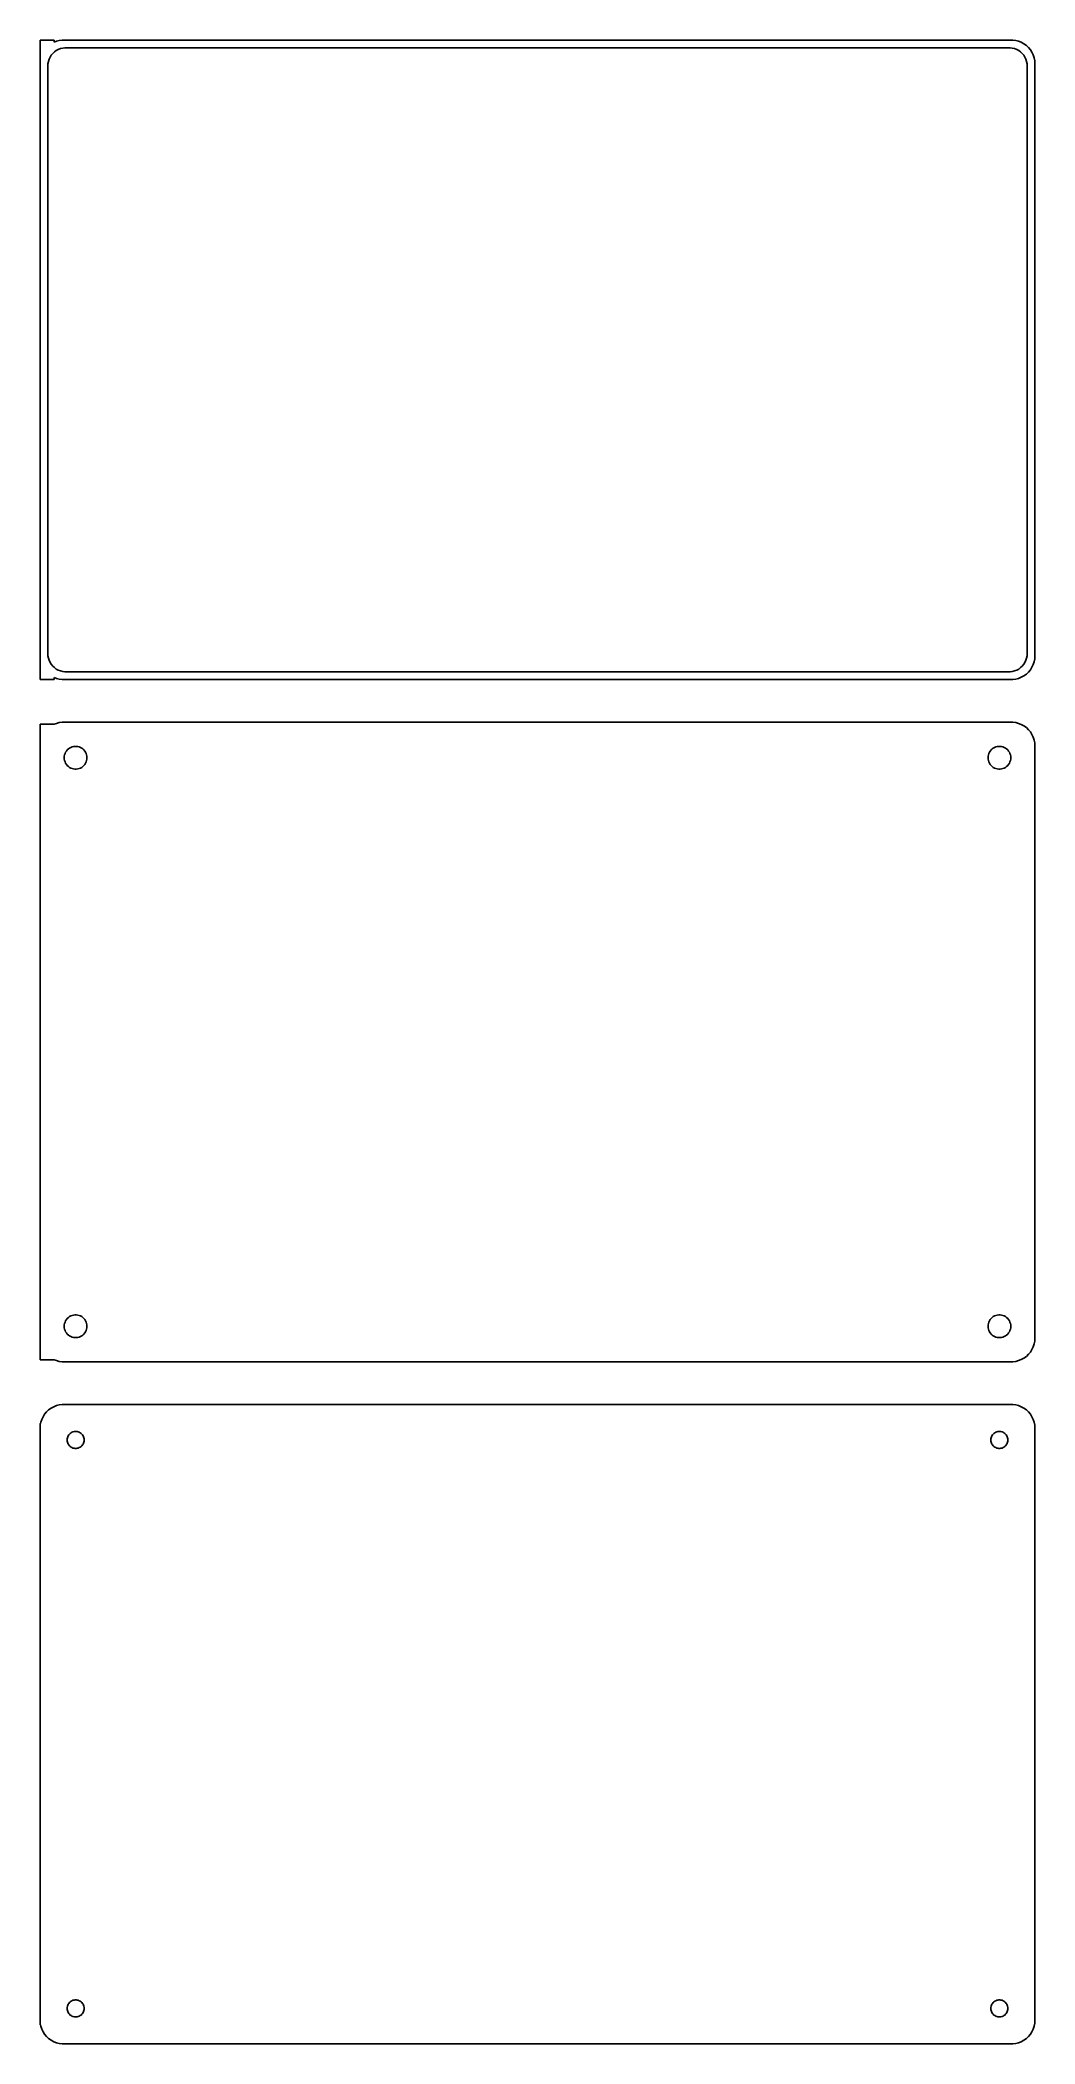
# Model space of a CAD drawing. Header units: metres. Extents: x -105 to 105, y 221 to 643.
import ezdxf

# ---------------------------------------------------------------- set-up
doc = ezdxf.new("R2010")
doc.units = ezdxf.units.M

msp = doc.modelspace()

# ---------------------------------------------------------------- linework, layer by layer
for p, q in [((-102, 643.49), (-105, 643.49)), ((-105, 643.49), (-105, 508.51)), ((-102, 643.075), (-102, 643.49)), ((-101.545, 643.255), (-102, 643.075)), ((-100.937, 643.411), (-101.545, 643.255)), ((-100.314, 643.49), (-100.937, 643.411)), ((100.314, 643.49), (-100.314, 643.49)), ((100.937, 643.411), (100.314, 643.49)), ((101.545, 643.255), (100.937, 643.411)), ((102.129, 643.024), (101.545, 643.255)), ((102.679, 642.722), (102.129, 643.024)), ((-103.342, 638.485), (-103.251, 638.963)), ((-103.251, 638.963), (-103.101, 639.426)), ((-103.101, 639.426), (-102.894, 639.866)), ((-102.894, 639.866), (-102.633, 640.276)), ((-102.633, 640.276), (-102.323, 640.651)), ((-102.323, 640.651), (-101.969, 640.984)), ((-101.969, 640.984), (-101.575, 641.27)), ((-101.575, 641.27), (-101.149, 641.504)), ((-101.149, 641.504), (-100.697, 641.683)), ((-100.697, 641.683), (-100.226, 641.804)), ((-100.226, 641.804), (-99.7432, 641.865)), ((-99.7432, 641.865), (99.7432, 641.865)), ((99.7432, 641.865), (100.226, 641.804)), ((100.226, 641.804), (100.697, 641.683)), ((100.697, 641.683), (101.149, 641.504)), ((101.149, 641.504), (101.575, 641.27)), ((101.575, 641.27), (101.969, 640.984)), ((101.969, 640.984), (102.323, 640.651)), ((102.323, 640.651), (102.633, 640.276)), ((102.633, 640.276), (102.894, 639.866)), ((103.187, 642.353), (102.679, 642.722)), ((102.894, 639.866), (103.101, 639.426)), ((103.101, 639.426), (103.251, 638.963)), ((103.645, 641.923), (103.187, 642.353)), ((103.251, 638.963), (103.342, 638.485)), ((104.045, 641.439), (103.645, 641.923)), ((104.382, 640.909), (104.045, 641.439)), ((104.649, 640.341), (104.382, 640.909)), ((104.843, 639.743), (104.649, 640.341)), ((104.961, 639.127), (104.843, 639.743)), ((105, 638.5), (104.961, 639.127)), ((-103.373, 638), (-103.342, 638.485)), ((-103.373, 514), (-103.373, 638)), ((103.342, 638.485), (103.373, 638)), ((103.373, 638), (103.373, 514)), ((105, 513.5), (105, 638.5)), ((-103.342, 513.515), (-103.373, 514)), ((-103.251, 513.037), (-103.342, 513.515)), ((-103.101, 512.574), (-103.251, 513.037)), ((-102.894, 512.134), (-103.101, 512.574)), ((-102.633, 511.724), (-102.894, 512.134)), ((102.894, 512.134), (102.633, 511.724)), ((103.101, 512.574), (102.894, 512.134)), ((103.251, 513.037), (103.101, 512.574)), ((103.342, 513.515), (103.251, 513.037)), ((103.373, 514), (103.342, 513.515)), ((104.649, 511.659), (104.843, 512.257)), ((104.843, 512.257), (104.961, 512.873)), ((104.961, 512.873), (105, 513.5)), ((-105, 508.51), (-102, 508.51)), ((-102.323, 511.349), (-102.633, 511.724)), ((-101.969, 511.016), (-102.323, 511.349)), ((-102, 508.925), (-101.545, 508.745)), ((-102, 508.51), (-102, 508.925)), ((-101.575, 510.73), (-101.969, 511.016)), ((-101.149, 510.496), (-101.575, 510.73)), ((-101.545, 508.745), (-100.937, 508.589)), ((-100.697, 510.317), (-101.149, 510.496)), ((-100.937, 508.589), (-100.314, 508.51)), ((-100.226, 510.196), (-100.697, 510.317)), ((-100.314, 508.51), (100.314, 508.51)), ((-99.7432, 510.135), (-100.226, 510.196)), ((99.7432, 510.135), (-99.7432, 510.135)), ((100.226, 510.196), (99.7432, 510.135)), ((100.697, 510.317), (100.226, 510.196)), ((100.314, 508.51), (100.937, 508.589)), ((101.149, 510.496), (100.697, 510.317)), ((100.937, 508.589), (101.545, 508.745)), ((101.575, 510.73), (101.149, 510.496)), ((101.545, 508.745), (102.129, 508.976)), ((101.969, 511.016), (101.575, 510.73)), ((102.323, 511.349), (101.969, 511.016)), ((102.129, 508.976), (102.679, 509.278)), ((102.633, 511.724), (102.323, 511.349)), ((102.679, 509.278), (103.187, 509.647)), ((103.187, 509.647), (103.645, 510.077)), ((103.645, 510.077), (104.045, 510.561)), ((104.045, 510.561), (104.382, 511.091)), ((104.382, 511.091), (104.649, 511.659)), ((-101.545, 499.255), (-102, 499.075)), ((-100.937, 499.411), (-101.545, 499.255)), ((-100.314, 499.49), (-100.937, 499.411)), ((100.314, 499.49), (-100.314, 499.49)), ((100.937, 499.411), (100.314, 499.49)), ((101.545, 499.255), (100.937, 499.411)), ((102.129, 499.024), (101.545, 499.255)), ((-102, 499.115), (-105, 499.115)), ((-105, 499.115), (-105, 364.885)), ((-102, 499.075), (-102, 499.115)), ((102.679, 498.722), (102.129, 499.024)), ((103.187, 498.353), (102.679, 498.722)), ((103.645, 497.923), (103.187, 498.353)), ((104.045, 497.439), (103.645, 497.923)), ((104.382, 496.909), (104.045, 497.439)), ((104.649, 496.341), (104.382, 496.909)), ((104.843, 495.743), (104.649, 496.341)), ((104.961, 495.127), (104.843, 495.743)), ((105, 494.5), (104.961, 495.127)), ((-99.9, 492), (-99.8811, 492.301)), ((-99.8811, 491.699), (-99.9, 492)), ((-99.8811, 492.301), (-99.8246, 492.597)), ((-99.8246, 491.403), (-99.8811, 491.699)), ((-99.8246, 492.597), (-99.7315, 492.883)), ((-99.7315, 491.117), (-99.8246, 491.403)), ((-99.7315, 492.883), (-99.6031, 493.156)), ((-99.6031, 490.844), (-99.7315, 491.117)), ((-99.6031, 493.156), (-99.4416, 493.411)), ((-99.4416, 490.589), (-99.6031, 490.844)), ((-99.4416, 493.411), (-99.2495, 493.643)), ((-99.2495, 493.643), (-99.0298, 493.849)), ((-99.0298, 493.849), (-98.786, 494.026)), ((-98.786, 494.026), (-98.5219, 494.172)), ((-98.5219, 494.172), (-98.2416, 494.283)), ((-98.2416, 494.283), (-97.9497, 494.357)), ((-97.9497, 494.357), (-97.6507, 494.395)), ((-97.6507, 494.395), (-97.3493, 494.395)), ((-97.3493, 494.395), (-97.0503, 494.357)), ((-97.0503, 494.357), (-96.7584, 494.283)), ((-96.7584, 494.283), (-96.4781, 494.172)), ((-96.4781, 494.172), (-96.214, 494.026)), ((-96.214, 494.026), (-95.9702, 493.849)), ((-95.9702, 493.849), (-95.7505, 493.643)), ((-95.7505, 493.643), (-95.5583, 493.411)), ((-95.5583, 493.411), (-95.3969, 493.156)), ((-95.3969, 490.844), (-95.5583, 490.589)), ((-95.3969, 493.156), (-95.2685, 492.883)), ((-95.2685, 491.117), (-95.3969, 490.844)), ((-95.2685, 492.883), (-95.1754, 492.597)), ((-95.1754, 491.403), (-95.2685, 491.117)), ((-95.1754, 492.597), (-95.1189, 492.301)), ((-95.1189, 491.699), (-95.1754, 491.403)), ((-95.1189, 492.301), (-95.1, 492)), ((-95.1, 492), (-95.1189, 491.699)), ((95.1, 492), (95.1189, 492.301)), ((95.1189, 491.699), (95.1, 492)), ((95.1189, 492.301), (95.1754, 492.597)), ((95.1754, 491.403), (95.1189, 491.699)), ((95.1754, 492.597), (95.2685, 492.883)), ((95.2685, 491.117), (95.1754, 491.403)), ((95.2685, 492.883), (95.3969, 493.156)), ((95.3969, 490.844), (95.2685, 491.117)), ((95.3969, 493.156), (95.5583, 493.411)), ((95.5583, 490.589), (95.3969, 490.844)), ((95.5583, 493.411), (95.7505, 493.643)), ((95.7505, 493.643), (95.9702, 493.849)), ((95.9702, 493.849), (96.214, 494.026)), ((96.214, 494.026), (96.4781, 494.172)), ((96.4781, 494.172), (96.7584, 494.283)), ((96.7584, 494.283), (97.0503, 494.357)), ((97.0503, 494.357), (97.3493, 494.395)), ((97.3493, 494.395), (97.6507, 494.395)), ((97.6507, 494.395), (97.9497, 494.357)), ((97.9497, 494.357), (98.2416, 494.283)), ((98.2416, 494.283), (98.5219, 494.172)), ((98.5219, 494.172), (98.786, 494.026)), ((98.786, 494.026), (99.0298, 493.849)), ((99.0298, 493.849), (99.2495, 493.643)), ((99.2495, 493.643), (99.4416, 493.411)), ((99.4416, 493.411), (99.6031, 493.156)), ((99.6031, 490.844), (99.4416, 490.589)), ((99.6031, 493.156), (99.7315, 492.883)), ((99.7315, 491.117), (99.6031, 490.844)), ((99.7315, 492.883), (99.8246, 492.597)), ((99.8246, 491.403), (99.7315, 491.117)), ((99.8246, 492.597), (99.8811, 492.301)), ((99.8811, 491.699), (99.8246, 491.403)), ((99.8811, 492.301), (99.9, 492)), ((99.9, 492), (99.8811, 491.699)), ((105, 369.5), (105, 494.5)), ((-99.2495, 490.357), (-99.4416, 490.589)), ((-99.0298, 490.151), (-99.2495, 490.357)), ((-98.786, 489.974), (-99.0298, 490.151)), ((-98.5219, 489.828), (-98.786, 489.974)), ((-98.2416, 489.717), (-98.5219, 489.828)), ((-97.9497, 489.643), (-98.2416, 489.717)), ((-97.6507, 489.605), (-97.9497, 489.643)), ((-97.3493, 489.605), (-97.6507, 489.605)), ((-97.0503, 489.643), (-97.3493, 489.605)), ((-96.7584, 489.717), (-97.0503, 489.643)), ((-96.4781, 489.828), (-96.7584, 489.717)), ((-96.214, 489.974), (-96.4781, 489.828)), ((-95.9702, 490.151), (-96.214, 489.974)), ((-95.7505, 490.357), (-95.9702, 490.151)), ((-95.5583, 490.589), (-95.7505, 490.357)), ((95.7505, 490.357), (95.5583, 490.589)), ((95.9702, 490.151), (95.7505, 490.357)), ((96.214, 489.974), (95.9702, 490.151)), ((96.4781, 489.828), (96.214, 489.974)), ((96.7584, 489.717), (96.4781, 489.828)), ((97.0503, 489.643), (96.7584, 489.717)), ((97.3493, 489.605), (97.0503, 489.643)), ((97.6507, 489.605), (97.3493, 489.605)), ((97.9497, 489.643), (97.6507, 489.605)), ((98.2416, 489.717), (97.9497, 489.643)), ((98.5219, 489.828), (98.2416, 489.717)), ((98.786, 489.974), (98.5219, 489.828)), ((99.0298, 490.151), (98.786, 489.974)), ((99.2495, 490.357), (99.0298, 490.151)), ((99.4416, 490.589), (99.2495, 490.357)), ((-99.9, 372), (-99.8811, 372.301)), ((-99.8811, 372.301), (-99.8246, 372.597)), ((-99.8246, 372.597), (-99.7315, 372.883)), ((-99.7315, 372.883), (-99.6031, 373.156)), ((-99.6031, 373.156), (-99.4416, 373.411)), ((-99.4416, 373.411), (-99.2495, 373.643)), ((-99.2495, 373.643), (-99.0298, 373.849)), ((-99.0298, 373.849), (-98.786, 374.026)), ((-98.786, 374.026), (-98.5219, 374.172)), ((-98.5219, 374.172), (-98.2416, 374.283)), ((-98.2416, 374.283), (-97.9497, 374.357)), ((-97.9497, 374.357), (-97.6507, 374.395)), ((-97.6507, 374.395), (-97.3493, 374.395)), ((-97.3493, 374.395), (-97.0503, 374.357)), ((-97.0503, 374.357), (-96.7584, 374.283)), ((-96.7584, 374.283), (-96.4781, 374.172)), ((-96.4781, 374.172), (-96.214, 374.026)), ((-96.214, 374.026), (-95.9702, 373.849)), ((-95.9702, 373.849), (-95.7505, 373.643)), ((-95.7505, 373.643), (-95.5583, 373.411)), ((-95.5583, 373.411), (-95.3969, 373.156)), ((-95.3969, 373.156), (-95.2685, 372.883)), ((-95.2685, 372.883), (-95.1754, 372.597)), ((-95.1754, 372.597), (-95.1189, 372.301)), ((-95.1189, 372.301), (-95.1, 372)), ((95.1, 372), (95.1189, 372.301)), ((95.1189, 372.301), (95.1754, 372.597)), ((95.1754, 372.597), (95.2685, 372.883)), ((95.2685, 372.883), (95.3969, 373.156)), ((95.3969, 373.156), (95.5583, 373.411)), ((95.5583, 373.411), (95.7505, 373.643)), ((95.7505, 373.643), (95.9702, 373.849)), ((95.9702, 373.849), (96.214, 374.026)), ((96.214, 374.026), (96.4781, 374.172)), ((96.4781, 374.172), (96.7584, 374.283)), ((96.7584, 374.283), (97.0503, 374.357)), ((97.0503, 374.357), (97.3493, 374.395)), ((97.3493, 374.395), (97.6507, 374.395)), ((97.6507, 374.395), (97.9497, 374.357)), ((97.9497, 374.357), (98.2416, 374.283)), ((98.2416, 374.283), (98.5219, 374.172)), ((98.5219, 374.172), (98.786, 374.026)), ((98.786, 374.026), (99.0298, 373.849)), ((99.0298, 373.849), (99.2495, 373.643)), ((99.2495, 373.643), (99.4416, 373.411)), ((99.4416, 373.411), (99.6031, 373.156)), ((99.6031, 373.156), (99.7315, 372.883)), ((99.7315, 372.883), (99.8246, 372.597)), ((99.8246, 372.597), (99.8811, 372.301)), ((99.8811, 372.301), (99.9, 372)), ((-99.8811, 371.699), (-99.9, 372)), ((-99.8246, 371.403), (-99.8811, 371.699)), ((-99.7315, 371.117), (-99.8246, 371.403)), ((-99.6031, 370.844), (-99.7315, 371.117)), ((-99.4416, 370.589), (-99.6031, 370.844)), ((-99.2495, 370.357), (-99.4416, 370.589)), ((-99.0298, 370.151), (-99.2495, 370.357)), ((-98.786, 369.974), (-99.0298, 370.151)), ((-98.5219, 369.828), (-98.786, 369.974)), ((-98.2416, 369.717), (-98.5219, 369.828)), ((-97.9497, 369.643), (-98.2416, 369.717)), ((-97.6507, 369.605), (-97.9497, 369.643)), ((-97.3493, 369.605), (-97.6507, 369.605)), ((-97.0503, 369.643), (-97.3493, 369.605)), ((-96.7584, 369.717), (-97.0503, 369.643)), ((-96.4781, 369.828), (-96.7584, 369.717)), ((-96.214, 369.974), (-96.4781, 369.828)), ((-95.9702, 370.151), (-96.214, 369.974)), ((-95.7505, 370.357), (-95.9702, 370.151)), ((-95.5583, 370.589), (-95.7505, 370.357)), ((-95.3969, 370.844), (-95.5583, 370.589)), ((-95.2685, 371.117), (-95.3969, 370.844)), ((-95.1754, 371.403), (-95.2685, 371.117)), ((-95.1189, 371.699), (-95.1754, 371.403)), ((-95.1, 372), (-95.1189, 371.699)), ((95.1189, 371.699), (95.1, 372)), ((95.1754, 371.403), (95.1189, 371.699)), ((95.2685, 371.117), (95.1754, 371.403)), ((95.3969, 370.844), (95.2685, 371.117)), ((95.5583, 370.589), (95.3969, 370.844)), ((95.7505, 370.357), (95.5583, 370.589)), ((95.9702, 370.151), (95.7505, 370.357)), ((96.214, 369.974), (95.9702, 370.151)), ((96.4781, 369.828), (96.214, 369.974)), ((96.7584, 369.717), (96.4781, 369.828)), ((97.0503, 369.643), (96.7584, 369.717)), ((97.3493, 369.605), (97.0503, 369.643)), ((97.6507, 369.605), (97.3493, 369.605)), ((97.9497, 369.643), (97.6507, 369.605)), ((98.2416, 369.717), (97.9497, 369.643)), ((98.5219, 369.828), (98.2416, 369.717)), ((98.786, 369.974), (98.5219, 369.828)), ((99.0298, 370.151), (98.786, 369.974)), ((99.2495, 370.357), (99.0298, 370.151)), ((99.4416, 370.589), (99.2495, 370.357)), ((99.6031, 370.844), (99.4416, 370.589)), ((99.7315, 371.117), (99.6031, 370.844)), ((99.8246, 371.403), (99.7315, 371.117)), ((99.8811, 371.699), (99.8246, 371.403)), ((99.9, 372), (99.8811, 371.699)), ((104.649, 367.659), (104.843, 368.257)), ((104.843, 368.257), (104.961, 368.873)), ((104.961, 368.873), (105, 369.5)), ((-105, 364.885), (-102, 364.885)), ((-102, 364.885), (-102, 364.925)), ((-102, 364.925), (-101.545, 364.745)), ((-101.545, 364.745), (-100.937, 364.589)), ((-100.937, 364.589), (-100.314, 364.51)), ((-100.314, 364.51), (100.314, 364.51)), ((100.314, 364.51), (100.937, 364.589)), ((100.937, 364.589), (101.545, 364.745)), ((101.545, 364.745), (102.129, 364.976)), ((102.129, 364.976), (102.679, 365.278)), ((102.679, 365.278), (103.187, 365.647)), ((103.187, 365.647), (103.645, 366.077)), ((103.645, 366.077), (104.045, 366.561)), ((104.045, 366.561), (104.382, 367.091)), ((104.382, 367.091), (104.649, 367.659)), ((-100.937, 355.411), (-101.545, 355.255)), ((-100.314, 355.49), (-100.937, 355.411)), ((100.314, 355.49), (-100.314, 355.49)), ((100.937, 355.411), (100.314, 355.49)), ((101.545, 355.255), (100.937, 355.411)), ((-104.9, 351.444), (-105, 351.444)), ((-105, 351.444), (-105, 224.556)), ((-104.843, 351.743), (-104.9, 351.444)), ((-104.649, 352.341), (-104.843, 351.743)), ((-104.382, 352.909), (-104.649, 352.341)), ((-104.045, 353.439), (-104.382, 352.909)), ((-103.645, 353.923), (-104.045, 353.439)), ((-103.187, 354.353), (-103.645, 353.923)), ((-102.679, 354.722), (-103.187, 354.353)), ((-102.129, 355.024), (-102.679, 354.722)), ((-101.545, 355.255), (-102.129, 355.024)), ((102.129, 355.024), (101.545, 355.255)), ((102.679, 354.722), (102.129, 355.024)), ((103.187, 354.353), (102.679, 354.722)), ((103.645, 353.923), (103.187, 354.353)), ((104.045, 353.439), (103.645, 353.923)), ((104.382, 352.909), (104.045, 353.439)), ((104.649, 352.341), (104.382, 352.909)), ((104.843, 351.743), (104.649, 352.341)), ((104.961, 351.127), (104.843, 351.743)), ((105, 350.5), (104.961, 351.127)), ((-99.3, 348), (-99.2858, 348.226)), ((-99.2858, 347.774), (-99.3, 348)), ((-99.2858, 348.226), (-99.2434, 348.448)), ((-99.2434, 347.552), (-99.2858, 347.774)), ((-99.2434, 348.448), (-99.1736, 348.663)), ((-99.1736, 347.337), (-99.2434, 347.552)), ((-99.1736, 348.663), (-99.0773, 348.867)), ((-99.0773, 347.133), (-99.1736, 347.337)), ((-99.0773, 348.867), (-98.9562, 349.058)), ((-98.9562, 346.942), (-99.0773, 347.133)), ((-98.9562, 349.058), (-98.8121, 349.232)), ((-98.8121, 346.768), (-98.9562, 346.942)), ((-98.8121, 349.232), (-98.6474, 349.387)), ((-98.6474, 349.387), (-98.4645, 349.52)), ((-98.4645, 349.52), (-98.2664, 349.629)), ((-98.2664, 349.629), (-98.0562, 349.712)), ((-98.0562, 349.712), (-97.8373, 349.768)), ((-97.8373, 349.768), (-97.613, 349.796)), ((-97.613, 349.796), (-97.387, 349.796)), ((-97.387, 349.796), (-97.1627, 349.768)), ((-97.1627, 349.768), (-96.9438, 349.712)), ((-96.9438, 349.712), (-96.7336, 349.629)), ((-96.7336, 349.629), (-96.5355, 349.52)), ((-96.5355, 349.52), (-96.3526, 349.387)), ((-96.3526, 349.387), (-96.1879, 349.232)), ((-96.1879, 349.232), (-96.0438, 349.058)), ((-96.0438, 346.942), (-96.1879, 346.768)), ((-96.0438, 349.058), (-95.9226, 348.867)), ((-95.9226, 347.133), (-96.0438, 346.942)), ((-95.9226, 348.867), (-95.8264, 348.663)), ((-95.8264, 347.337), (-95.9226, 347.133)), ((-95.8264, 348.663), (-95.7565, 348.448)), ((-95.7565, 347.552), (-95.8264, 347.337)), ((-95.7565, 348.448), (-95.7142, 348.226)), ((-95.7142, 347.774), (-95.7565, 347.552)), ((-95.7142, 348.226), (-95.7, 348)), ((-95.7, 348), (-95.7142, 347.774)), ((95.7, 348), (95.7142, 348.226)), ((95.7142, 347.774), (95.7, 348)), ((95.7142, 348.226), (95.7565, 348.448)), ((95.7565, 347.552), (95.7142, 347.774)), ((95.7565, 348.448), (95.8264, 348.663)), ((95.8264, 347.337), (95.7565, 347.552)), ((95.8264, 348.663), (95.9226, 348.867)), ((95.9226, 347.133), (95.8264, 347.337)), ((95.9226, 348.867), (96.0438, 349.058)), ((96.0438, 346.942), (95.9226, 347.133)), ((96.0438, 349.058), (96.1879, 349.232)), ((96.1879, 346.768), (96.0438, 346.942)), ((96.1879, 349.232), (96.3526, 349.387)), ((96.3526, 349.387), (96.5355, 349.52)), ((96.5355, 349.52), (96.7336, 349.629)), ((96.7336, 349.629), (96.9438, 349.712)), ((96.9438, 349.712), (97.1627, 349.768)), ((97.1627, 349.768), (97.387, 349.796)), ((97.387, 349.796), (97.613, 349.796)), ((97.613, 349.796), (97.8373, 349.768)), ((97.8373, 349.768), (98.0562, 349.712)), ((98.0562, 349.712), (98.2664, 349.629)), ((98.2664, 349.629), (98.4645, 349.52)), ((98.4645, 349.52), (98.6474, 349.387)), ((98.6474, 349.387), (98.8121, 349.232)), ((98.8121, 349.232), (98.9562, 349.058)), ((98.9562, 346.942), (98.8121, 346.768)), ((98.9562, 349.058), (99.0773, 348.867)), ((99.0773, 347.133), (98.9562, 346.942)), ((99.0773, 348.867), (99.1736, 348.663)), ((99.1736, 347.337), (99.0773, 347.133)), ((99.1736, 348.663), (99.2434, 348.448)), ((99.2434, 347.552), (99.1736, 347.337)), ((99.2434, 348.448), (99.2858, 348.226)), ((99.2858, 347.774), (99.2434, 347.552)), ((99.2858, 348.226), (99.3, 348)), ((99.3, 348), (99.2858, 347.774)), ((105, 225.5), (105, 350.5)), ((-98.6474, 346.613), (-98.8121, 346.768)), ((-98.4645, 346.48), (-98.6474, 346.613)), ((-98.2664, 346.371), (-98.4645, 346.48)), ((-98.0562, 346.288), (-98.2664, 346.371)), ((-97.8373, 346.232), (-98.0562, 346.288)), ((-97.613, 346.204), (-97.8373, 346.232)), ((-97.387, 346.204), (-97.613, 346.204)), ((-97.1627, 346.232), (-97.387, 346.204)), ((-96.9438, 346.288), (-97.1627, 346.232)), ((-96.7336, 346.371), (-96.9438, 346.288)), ((-96.5355, 346.48), (-96.7336, 346.371)), ((-96.3526, 346.613), (-96.5355, 346.48)), ((-96.1879, 346.768), (-96.3526, 346.613)), ((96.3526, 346.613), (96.1879, 346.768)), ((96.5355, 346.48), (96.3526, 346.613)), ((96.7336, 346.371), (96.5355, 346.48)), ((96.9438, 346.288), (96.7336, 346.371)), ((97.1627, 346.232), (96.9438, 346.288)), ((97.387, 346.204), (97.1627, 346.232)), ((97.613, 346.204), (97.387, 346.204)), ((97.8373, 346.232), (97.613, 346.204)), ((98.0562, 346.288), (97.8373, 346.232)), ((98.2664, 346.371), (98.0562, 346.288)), ((98.4645, 346.48), (98.2664, 346.371)), ((98.6474, 346.613), (98.4645, 346.48)), ((98.8121, 346.768), (98.6474, 346.613)), ((-99.2858, 228.226), (-99.2434, 228.448)), ((-99.2434, 228.448), (-99.1736, 228.663)), ((-99.1736, 228.663), (-99.0773, 228.867)), ((-99.0773, 228.867), (-98.9562, 229.058)), ((-98.9562, 229.058), (-98.8121, 229.232)), ((-98.8121, 229.232), (-98.6474, 229.387)), ((-98.6474, 229.387), (-98.4645, 229.52)), ((-98.4645, 229.52), (-98.2664, 229.629)), ((-98.2664, 229.629), (-98.0562, 229.712)), ((-98.0562, 229.712), (-97.8373, 229.768)), ((-97.8373, 229.768), (-97.613, 229.796)), ((-97.613, 229.796), (-97.387, 229.796)), ((-97.387, 229.796), (-97.1627, 229.768)), ((-97.1627, 229.768), (-96.9438, 229.712)), ((-96.9438, 229.712), (-96.7336, 229.629)), ((-96.7336, 229.629), (-96.5355, 229.52)), ((-96.5355, 229.52), (-96.3526, 229.387)), ((-96.3526, 229.387), (-96.1879, 229.232)), ((-96.1879, 229.232), (-96.0438, 229.058)), ((-96.0438, 229.058), (-95.9226, 228.867)), ((-95.9226, 228.867), (-95.8264, 228.663)), ((-95.8264, 228.663), (-95.7565, 228.448)), ((-95.7565, 228.448), (-95.7142, 228.226)), ((95.7142, 228.226), (95.7565, 228.448)), ((95.7565, 228.448), (95.8264, 228.663)), ((95.8264, 228.663), (95.9226, 228.867)), ((95.9226, 228.867), (96.0438, 229.058)), ((96.0438, 229.058), (96.1879, 229.232)), ((96.1879, 229.232), (96.3526, 229.387)), ((96.3526, 229.387), (96.5355, 229.52)), ((96.5355, 229.52), (96.7336, 229.629)), ((96.7336, 229.629), (96.9438, 229.712)), ((96.9438, 229.712), (97.1627, 229.768)), ((97.1627, 229.768), (97.387, 229.796)), ((97.387, 229.796), (97.613, 229.796)), ((97.613, 229.796), (97.8373, 229.768)), ((97.8373, 229.768), (98.0562, 229.712)), ((98.0562, 229.712), (98.2664, 229.629)), ((98.2664, 229.629), (98.4645, 229.52)), ((98.4645, 229.52), (98.6474, 229.387)), ((98.6474, 229.387), (98.8121, 229.232)), ((98.8121, 229.232), (98.9562, 229.058)), ((98.9562, 229.058), (99.0773, 228.867)), ((99.0773, 228.867), (99.1736, 228.663)), ((99.1736, 228.663), (99.2434, 228.448)), ((99.2434, 228.448), (99.2858, 228.226)), ((-105, 224.556), (-104.9, 224.556)), ((-104.9, 224.556), (-104.843, 224.257)), ((-104.843, 224.257), (-104.649, 223.659)), ((-99.3, 228), (-99.2858, 228.226)), ((-99.2858, 227.774), (-99.3, 228)), ((-99.2434, 227.552), (-99.2858, 227.774)), ((-99.1736, 227.337), (-99.2434, 227.552)), ((-99.0773, 227.133), (-99.1736, 227.337)), ((-98.9562, 226.942), (-99.0773, 227.133)), ((-98.8121, 226.768), (-98.9562, 226.942)), ((-98.6474, 226.613), (-98.8121, 226.768)), ((-98.4645, 226.48), (-98.6474, 226.613)), ((-98.2664, 226.371), (-98.4645, 226.48)), ((-98.0562, 226.288), (-98.2664, 226.371)), ((-97.8373, 226.232), (-98.0562, 226.288)), ((-97.613, 226.204), (-97.8373, 226.232)), ((-97.387, 226.204), (-97.613, 226.204)), ((-97.1627, 226.232), (-97.387, 226.204)), ((-96.9438, 226.288), (-97.1627, 226.232)), ((-96.7336, 226.371), (-96.9438, 226.288)), ((-96.5355, 226.48), (-96.7336, 226.371)), ((-96.3526, 226.613), (-96.5355, 226.48)), ((-96.1879, 226.768), (-96.3526, 226.613)), ((-96.0438, 226.942), (-96.1879, 226.768)), ((-95.9226, 227.133), (-96.0438, 226.942)), ((-95.8264, 227.337), (-95.9226, 227.133)), ((-95.7565, 227.552), (-95.8264, 227.337)), ((-95.7142, 227.774), (-95.7565, 227.552)), ((-95.7142, 228.226), (-95.7, 228)), ((-95.7, 228), (-95.7142, 227.774)), ((95.7, 228), (95.7142, 228.226)), ((95.7142, 227.774), (95.7, 228)), ((95.7565, 227.552), (95.7142, 227.774)), ((95.8264, 227.337), (95.7565, 227.552)), ((95.9226, 227.133), (95.8264, 227.337)), ((96.0438, 226.942), (95.9226, 227.133)), ((96.1879, 226.768), (96.0438, 226.942)), ((96.3526, 226.613), (96.1879, 226.768)), ((96.5355, 226.48), (96.3526, 226.613)), ((96.7336, 226.371), (96.5355, 226.48)), ((96.9438, 226.288), (96.7336, 226.371)), ((97.1627, 226.232), (96.9438, 226.288)), ((97.387, 226.204), (97.1627, 226.232)), ((97.613, 226.204), (97.387, 226.204)), ((97.8373, 226.232), (97.613, 226.204)), ((98.0562, 226.288), (97.8373, 226.232)), ((98.2664, 226.371), (98.0562, 226.288)), ((98.4645, 226.48), (98.2664, 226.371)), ((98.6474, 226.613), (98.4645, 226.48)), ((98.8121, 226.768), (98.6474, 226.613)), ((98.9562, 226.942), (98.8121, 226.768)), ((99.0773, 227.133), (98.9562, 226.942)), ((99.1736, 227.337), (99.0773, 227.133)), ((99.2434, 227.552), (99.1736, 227.337)), ((99.2858, 227.774), (99.2434, 227.552)), ((99.2858, 228.226), (99.3, 228)), ((99.3, 228), (99.2858, 227.774)), ((104.649, 223.659), (104.843, 224.257)), ((104.843, 224.257), (104.961, 224.873)), ((104.961, 224.873), (105, 225.5)), ((-104.649, 223.659), (-104.382, 223.091)), ((-104.382, 223.091), (-104.045, 222.561)), ((-104.045, 222.561), (-103.645, 222.077)), ((-103.645, 222.077), (-103.187, 221.647)), ((-103.187, 221.647), (-102.679, 221.278)), ((-102.679, 221.278), (-102.129, 220.976)), ((-102.129, 220.976), (-101.545, 220.745)), ((-101.545, 220.745), (-100.937, 220.589)), ((-100.937, 220.589), (-100.314, 220.51)), ((-100.314, 220.51), (100.314, 220.51)), ((100.314, 220.51), (100.937, 220.589)), ((100.937, 220.589), (101.545, 220.745)), ((101.545, 220.745), (102.129, 220.976)), ((102.129, 220.976), (102.679, 221.278)), ((102.679, 221.278), (103.187, 221.647)), ((103.187, 221.647), (103.645, 222.077)), ((103.645, 222.077), (104.045, 222.561)), ((104.045, 222.561), (104.382, 223.091)), ((104.382, 223.091), (104.649, 223.659))]:
    msp.add_line(p, q)

doc.saveas('drawing.dxf')
